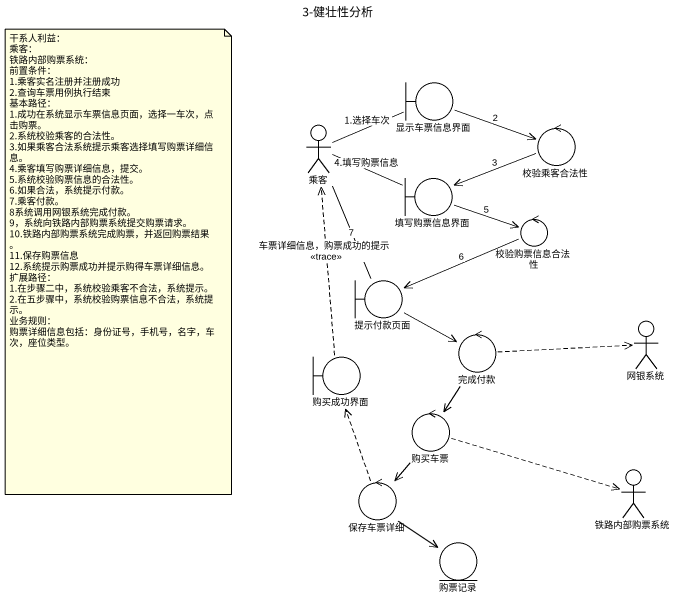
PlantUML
@startuml
title 3-健壮性分析
boundary 显示车票信息界面
actor 乘客
control 校验乘客合法性
boundary 填写购票信息界面
control 校验购票信息合法性
boundary 提示付款页面
control 完成付款
actor 网银系统
boundary 购买成功界面
control 购买车票
control 保存车票详细
actor 铁路内部购票系统
entity 购票记录
显示车票信息界面 -right-> 校验乘客合法性 : 2
乘客 -right- 显示车票信息界面 : 1.选择车次
乘客 -right- 填写购票信息界面 : 4.填写购票信息
乘客 -- 提示付款页面 : 7
校验乘客合法性 -left-> 填写购票信息界面 : 3
填写购票信息界面 -right-> 校验购票信息合法性 : 5
校验购票信息合法性 -left-> 提示付款页面 : 6
提示付款页面 -right-> 完成付款
完成付款 .right.> 网银系统
完成付款 --> 购买车票
购买成功界面 .up.> 乘客 : 车票详细信息，购票成功的提示\n<<trace>>
购买车票 --> 保存车票详细
购买车票 .right.> 铁路内部购票系统
保存车票详细 .up.> 购买成功界面
保存车票详细 --> 购票记录
note as N1
  干系人利益：
  乘客：
  铁路内部购票系统：
  前置条件：
  1.乘客实名注册并注册成功
  2.查询车票用例执行结束
  基本路径：
  1.成功在系统显示车票信息页面，选择一车次，点击购票。
  2.系统校验乘客的合法性。
  3.如果乘客合法系统提示乘客选择填写购票详细信息。
  4.乘客填写购票详细信息，提交。
  5.系统校验购票信息的合法性。
  6.如果合法，系统提示付款。
  7.乘客付款。
  8系统调用网银系统完成付款。
  9，系统向铁路内部购票系统提交购票请求。
  10.铁路内部购票系统完成购票，并返回购票结果。
  11.保存购票信息
  12.系统提示购票成功并提示购得车票详细信息。
  扩展路径：
  1.在步骤二中，系统校验乘客不合法，系统提示。
  2.在五步骤中，系统校验购票信息不合法，系统提示。
  业务规则：
  购票详细信息包括：身份证号，手机号，名字，车次，座位类型。
end note
@enduml
